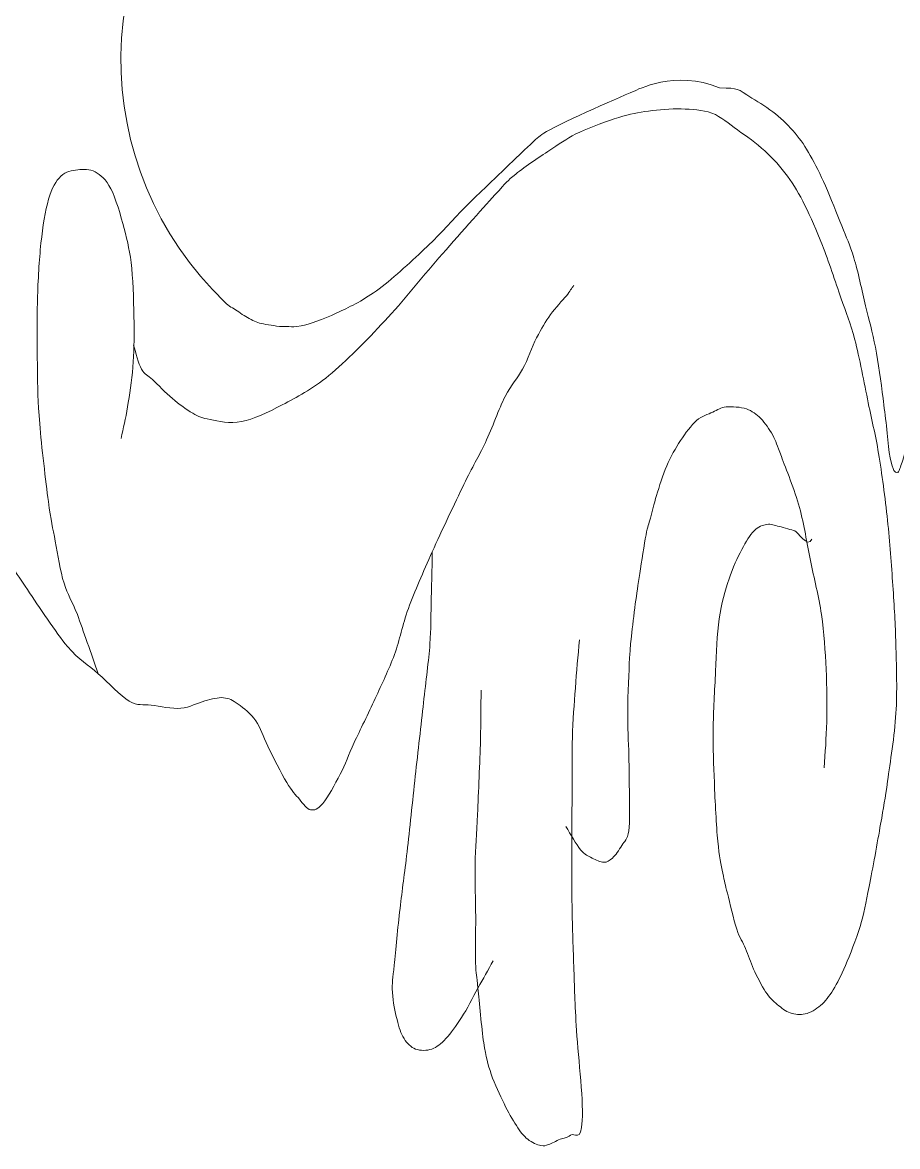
# Model space of a CAD drawing. Header units: millimetres. Extents: x -201 to 216, y -156 to 135.
# Drawn here: x 30.07 to 43.73, y 13.4 to 30.95 of the extents above; entities that cross this region are included whole.
import ezdxf

# ---------------------------------------------------------------- set-up
doc = ezdxf.new("R2010")
doc.units = ezdxf.units.MM
doc.header["$MEASUREMENT"] = 0
doc.layers.add('Camada 1', color=7, linetype='Continuous')

msp = doc.modelspace()

# ---------------------------------------------------------------- linework, layer by layer
at = {"layer": 'Camada 1', "color": 240, "lineweight": 9}
msp.add_open_spline([(33.2309, 26.5756), (33.2856, 26.5224), (33.3577, 26.4853), (33.42, 26.448), (33.42, 26.448), (33.4933, 26.3945), (33.5619, 26.348), (33.6374, 26.3103), (33.6374, 26.3103), (33.7129, 26.2726), (33.7674, 26.251), (33.8693, 26.2354), (33.8693, 26.2354), (33.9712, 26.2199), (34.0894, 26.1909), (34.2279, 26.2023), (34.2279, 26.2023), (34.289, 26.1978), (34.3065, 26.1898), (34.421, 26.2105), (34.421, 26.2105), (34.5355, 26.231), (34.7729, 26.3186), (34.9684, 26.4101), (34.9684, 26.4101), (35.1639, 26.5015), (35.3644, 26.5928), (35.5936, 26.7592), (35.5936, 26.7592), (35.8229, 26.9257), (36.1205, 27.1972), (36.3428, 27.4078), (36.3428, 27.4078), (36.5651, 27.6184), (36.7328, 27.8064), (36.9287, 28.012), (36.9287, 28.012), (37.0068, 28.0909), (36.9966, 28.0836), (37.1649, 28.2469), (37.1649, 28.2469), (37.3333, 28.4101), (37.7777, 28.8368), (37.9484, 28.9951), (37.9484, 28.9951), (38.1192, 29.1535), (38.1107, 29.1531), (38.2071, 29.2211), (38.2071, 29.2211), (38.3987, 29.3414), (39.312, 29.7497), (39.6214, 29.8759), (39.6214, 29.8759), (39.6458, 29.8861), (40.2616, 30.2174), (40.9521, 29.9271), (40.9521, 29.9271), (41.2633, 29.918), (41.2125, 29.9215), (41.4563, 29.7684), (41.4563, 29.7684), (41.5754, 29.6936), (41.7128, 29.6105), (41.8255, 29.519), (41.8255, 29.519), (41.9382, 29.4274), (42.0416, 29.3279), (42.1323, 29.2197), (42.1323, 29.2197), (42.2231, 29.1113), (42.2897, 29.0078), (42.3688, 28.8704), (42.3688, 28.8704), (42.4479, 28.733), (42.524, 28.5796), (42.6058, 28.3964), (42.6058, 28.3964), (42.6877, 28.2134), (42.7852, 27.96), (42.8592, 27.7729), (42.8592, 27.7729), (42.9331, 27.5859), (42.9867, 27.4832), (43.0494, 27.2741), (43.0494, 27.2741), (43.112, 27.0649), (43.1769, 26.7585), (43.2328, 26.5258), (43.2328, 26.5258), (43.2885, 26.2929), (43.3387, 26.1194), (43.3844, 25.8772), (43.3844, 25.8772), (43.43, 25.6349), (43.4728, 25.3417), (43.5053, 25.079), (43.5053, 25.079), (43.5379, 24.8163), (43.5807, 24.4784), (43.6, 24.2329), (43.6, 24.2329), (43.6405, 24.0056), (43.6784, 23.8986), (43.7247, 23.9291), (43.7247, 23.9291), (43.7389, 23.9136), (43.752, 23.9344), (43.7654, 23.986), (43.7654, 23.986), (43.7897, 24.0365), (43.8167, 24.1181), (43.8474, 24.2329), (43.8474, 24.2329), (43.876, 24.4784), (43.9316, 24.8163), (43.9741, 25.079), (43.9741, 25.079), (44.0166, 25.3417), (44.0704, 25.6349), (44.1252, 25.8772), (44.1252, 25.8772), (44.18, 26.1194), (44.2367, 26.2929), (44.3013, 26.5258), (44.3013, 26.5258), (44.366, 26.7585), (44.4425, 27.0649), (44.513, 27.2741), (44.513, 27.2741), (44.5835, 27.4832), (44.641, 27.5859), (44.722, 27.7729), (44.722, 27.7729), (44.803, 27.96), (44.9102, 28.2134), (44.999, 28.3964), (44.999, 28.3964), (45.0877, 28.5796), (45.1696, 28.733), (45.2539, 28.8704), (45.2539, 28.8704), (45.3382, 29.0078), (45.4087, 29.1113), (45.5036, 29.2197), (45.5036, 29.2197), (45.5984, 29.3279), (45.7055, 29.4274), (45.8217, 29.519), (45.8217, 29.519), (45.9379, 29.6105), (46.0784, 29.6936), (46.2004, 29.7684), (46.2004, 29.7684), (46.2766, 29.8152), (46.3452, 29.8651), (46.4172, 29.9061), (46.4172, 29.9061), (46.5121, 29.9214), (46.6121, 29.9242), (46.7105, 29.9271), (46.7105, 29.9271), (46.7105, 29.9271), (46.7451, 29.9279), (46.7451, 29.9279), (46.7451, 29.9279), (46.8655, 29.9267), (46.9791, 29.9173), (47.1064, 29.9021), (47.1064, 29.9021), (47.2337, 29.887), (48.0553, 29.869), (48.2096, 29.8274), (48.2096, 29.8274), (48.3639, 29.7859), (48.5847, 29.7151), (48.7352, 29.6527), (48.7352, 29.6527), (48.8857, 29.5903), (48.9845, 29.5268), (49.112, 29.4532), (49.112, 29.4532), (49.2395, 29.3796), (49.376, 29.3002), (49.4991, 29.2211), (49.4991, 29.2211), (49.593, 29.1531), (49.5845, 29.1535), (49.7492, 28.9951), (49.7492, 28.9951), (49.914, 28.8368), (50.3423, 28.4101), (50.5045, 28.2469), (50.5045, 28.2469), (50.6667, 28.0836), (50.6567, 28.0909), (50.7319, 28.012), (50.7319, 28.012), (50.92, 27.8064), (51.0805, 27.6184), (51.2949, 27.4078), (51.2949, 27.4078), (51.5092, 27.1972), (51.7966, 26.9257), (52.0196, 26.7592), (52.0196, 26.7592), (52.2425, 26.5928), (52.4396, 26.5015), (52.6315, 26.4101), (52.6315, 26.4101), (52.8236, 26.3186), (53.0577, 26.231), (53.1714, 26.2105), (53.1714, 26.2105), (53.2852, 26.1898), (53.303, 26.1978), (53.3642, 26.2023), (53.3642, 26.2023), (53.5023, 26.1909), (53.6216, 26.2199), (53.7241, 26.2354), (53.7241, 26.2354), (53.8266, 26.251), (53.8819, 26.2726), (53.9588, 26.3103), (53.9588, 26.3103), (54.0357, 26.348), (54.1061, 26.3945), (54.1814, 26.448), (54.1814, 26.448), (54.2452, 26.4853), (54.3307, 26.511), (54.3754, 26.5756), (54.3754, 26.5756), (56.5529, 29.729), (56.8415, 31.6988), (54.5267, 34.5858), (54.5267, 34.5858), (54.4787, 34.6457), (54.3999, 34.6761), (54.3376, 34.7134), (54.3376, 34.7134), (54.2643, 34.7669), (54.1957, 34.8133), (54.1202, 34.8511), (54.1202, 34.8511), (54.0446, 34.8888), (53.9902, 34.9104), (53.8883, 34.926), (53.8883, 34.926), (53.7864, 34.9414), (53.6682, 34.9705), (53.5297, 34.9591), (53.5297, 34.9591), (53.4686, 34.9636), (53.4511, 34.9716), (53.3366, 34.9509), (53.3366, 34.9509), (53.2221, 34.9304), (52.9846, 34.8428), (52.7892, 34.7513), (52.7892, 34.7513), (52.5937, 34.6599), (52.3932, 34.5686), (52.164, 34.4022), (52.164, 34.4022), (51.9347, 34.2357), (51.6371, 33.9642), (51.4148, 33.7536), (51.4148, 33.7536), (51.1925, 33.543), (51.0248, 33.355), (50.8289, 33.1494), (50.8289, 33.1494), (50.7508, 33.0705), (50.761, 33.0778), (50.5926, 32.9145), (50.5926, 32.9145), (50.4243, 32.7513), (49.9799, 32.3246), (49.8092, 32.1662), (49.8092, 32.1662), (49.6384, 32.0079), (49.6468, 32.0083), (49.5505, 31.9403), (49.5505, 31.9403), (49.4244, 31.8611), (49.2849, 31.7818), (49.1546, 31.7082), (49.1546, 31.7082), (49.0243, 31.6346), (48.9231, 31.571), (48.7703, 31.5087), (48.7703, 31.5087), (48.6174, 31.4463), (48.3939, 31.3755), (48.2381, 31.334), (48.2381, 31.334), (48.0822, 31.2924), (47.26, 31.2744), (47.132, 31.2593), (47.132, 31.2593), (47.0042, 31.2441), (46.8902, 31.2347), (46.7698, 31.2335), (46.7698, 31.2335), (46.7698, 31.2335), (46.7352, 31.2343), (46.7352, 31.2343), (46.7352, 31.2343), (46.6369, 31.2372), (46.537, 31.24), (46.4427, 31.2553), (46.4427, 31.2553), (46.3722, 31.2963), (46.3055, 31.3462), (46.2311, 31.393), (46.2311, 31.393), (46.1119, 31.4678), (45.9746, 31.5509), (45.8618, 31.6424), (45.8618, 31.6424), (45.7491, 31.734), (45.6457, 31.8334), (45.555, 31.9417), (45.555, 31.9417), (45.4641, 32.05), (45.3976, 32.1535), (45.3185, 32.291), (45.3185, 32.291), (45.2394, 32.4284), (45.1633, 32.5818), (45.0815, 32.765), (45.0815, 32.765), (44.9996, 32.948), (44.902, 33.2014), (44.8281, 33.3885), (44.8281, 33.3885), (44.7542, 33.5755), (44.7006, 33.6782), (44.6379, 33.8873), (44.6379, 33.8873), (44.5753, 34.0965), (44.5104, 34.4029), (44.4545, 34.6356), (44.4545, 34.6356), (44.3988, 34.8685), (44.3486, 35.042), (44.3029, 35.2842), (44.3029, 35.2842), (44.2573, 35.5265), (44.2146, 35.8197), (44.182, 36.0824), (44.182, 36.0824), (44.1495, 36.3451), (44.1067, 36.683), (44.0873, 36.9285), (44.0873, 36.9285), (44.0609, 37.0433), (44.037, 37.125), (44.0145, 37.1754), (44.0145, 37.1754), (44.0031, 37.227), (43.9909, 37.2479), (43.9761, 37.2323), (43.9761, 37.2323), (43.9309, 37.2626), (43.889, 37.1558), (43.8399, 36.9285), (43.8399, 36.9285), (43.8112, 36.683), (43.7557, 36.3451), (43.7132, 36.0824), (43.7132, 36.0824), (43.6708, 35.8197), (43.6169, 35.5265), (43.5621, 35.2842), (43.5621, 35.2842), (43.5073, 35.042), (43.4506, 34.8685), (43.386, 34.6356), (43.386, 34.6356), (43.3213, 34.4029), (43.2448, 34.0965), (43.1744, 33.8873), (43.1744, 33.8873), (43.1038, 33.6782), (43.0463, 33.5755), (42.9653, 33.3885), (42.9653, 33.3885), (42.8844, 33.2014), (42.7771, 32.948), (42.6883, 32.765), (42.6883, 32.765), (42.5997, 32.5818), (42.5176, 32.4284), (42.4334, 32.291), (42.4334, 32.291), (42.3491, 32.1535), (42.2786, 32.05), (42.1837, 31.9417), (42.1837, 31.9417), (42.089, 31.8334), (41.9818, 31.734), (41.8656, 31.6424), (41.8656, 31.6424), (41.7494, 31.5509), (41.6089, 31.4678), (41.4869, 31.393), (41.4869, 31.393), (41.4107, 31.3462), (41.3421, 31.2963), (41.2701, 31.2553), (41.2701, 31.2553), (41.1752, 31.24), (41.0752, 31.2372), (40.9768, 31.2343), (40.9768, 31.2343), (40.9768, 31.2343), (40.9422, 31.2335), (40.9422, 31.2335), (40.9422, 31.2335), (40.8218, 31.2347), (40.6957, 31.2456), (40.5809, 31.2593), (40.5809, 31.2593), (40.4411, 31.2758), (40.3353, 31.2924), (40.181, 31.334), (40.181, 31.334), (39.1158, 31.3095), (38.2707, 31.9325), (38.2585, 31.9403), (38.2585, 31.9403), (38.1647, 32.0083), (38.1731, 32.0079), (38.0083, 32.1662), (38.0083, 32.1662), (37.8436, 32.3246), (37.4153, 32.7513), (37.2531, 32.9145), (37.2531, 32.9145), (37.0909, 33.0778), (37.1008, 33.0705), (37.0258, 33.1494), (37.0258, 33.1494), (36.8376, 33.355), (36.6771, 33.543), (36.4627, 33.7536), (36.4627, 33.7536), (36.2483, 33.9642), (35.961, 34.2357), (35.738, 34.4022), (35.738, 34.4022), (35.5151, 34.5686), (35.3179, 34.6599), (35.126, 34.7513), (35.126, 34.7513), (34.934, 34.8428), (34.6998, 34.9304), (34.5861, 34.9509), (34.5861, 34.9509), (34.4724, 34.9716), (34.4546, 34.9636), (34.3933, 34.9591), (34.3933, 34.9591), (34.2553, 34.9705), (34.136, 34.9414), (34.0335, 34.926), (34.0335, 34.926), (33.931, 34.9104), (33.8757, 34.8888), (33.7988, 34.8511), (33.7988, 34.8511), (33.7219, 34.8133), (33.6514, 34.7669), (33.5762, 34.7134), (33.5762, 34.7134), (33.5125, 34.6761), (33.4358, 34.6426), (33.3822, 34.5858), (33.3822, 34.5858), (31.0237, 32.0862), (31.0556, 28.6847), (33.2309, 26.5756)], degree=3, knots=[0, 0, 0, 0, 0.0081967, 0.0081967, 0.0081967, 0.0081967, 0.0163934, 0.0163934, 0.0163934, 0.0163934, 0.0245902, 0.0245902, 0.0245902, 0.0245902, 0.0327869, 0.0327869, 0.0327869, 0.0327869, 0.0409836, 0.0409836, 0.0409836, 0.0409836, 0.0491803, 0.0491803, 0.0491803, 0.0491803, 0.057377, 0.057377, 0.057377, 0.057377, 0.0655738, 0.0655738, 0.0655738, 0.0655738, 0.0737705, 0.0737705, 0.0737705, 0.0737705, 0.0819672, 0.0819672, 0.0819672, 0.0819672, 0.0901639, 0.0901639, 0.0901639, 0.0901639, 0.0983607, 0.0983607, 0.0983607, 0.0983607, 0.1065574, 0.1065574, 0.1065574, 0.1065574, 0.1147541, 0.1147541, 0.1147541, 0.1147541, 0.1229508, 0.1229508, 0.1229508, 0.1229508, 0.1311475, 0.1311475, 0.1311475, 0.1311475, 0.1393443, 0.1393443, 0.1393443, 0.1393443, 0.147541, 0.147541, 0.147541, 0.147541, 0.1557377, 0.1557377, 0.1557377, 0.1557377, 0.1639344, 0.1639344, 0.1639344, 0.1639344, 0.1721311, 0.1721311, 0.1721311, 0.1721311, 0.1803279, 0.1803279, 0.1803279, 0.1803279, 0.1885246, 0.1885246, 0.1885246, 0.1885246, 0.1967213, 0.1967213, 0.1967213, 0.1967213, 0.204918, 0.204918, 0.204918, 0.204918, 0.2131148, 0.2131148, 0.2131148, 0.2131148, 0.2213115, 0.2213115, 0.2213115, 0.2213115, 0.2295082, 0.2295082, 0.2295082, 0.2295082, 0.2377049, 0.2377049, 0.2377049, 0.2377049, 0.2459016, 0.2459016, 0.2459016, 0.2459016, 0.2540984, 0.2540984, 0.2540984, 0.2540984, 0.2622951, 0.2622951, 0.2622951, 0.2622951, 0.2704918, 0.2704918, 0.2704918, 0.2704918, 0.2786885, 0.2786885, 0.2786885, 0.2786885, 0.2868852, 0.2868852, 0.2868852, 0.2868852, 0.295082, 0.295082, 0.295082, 0.295082, 0.3032787, 0.3032787, 0.3032787, 0.3032787, 0.3114754, 0.3114754, 0.3114754, 0.3114754, 0.3196721, 0.3196721, 0.3196721, 0.3196721, 0.3278689, 0.3278689, 0.3278689, 0.3278689, 0.3360656, 0.3360656, 0.3360656, 0.3360656, 0.3442623, 0.3442623, 0.3442623, 0.3442623, 0.352459, 0.352459, 0.352459, 0.352459, 0.3606557, 0.3606557, 0.3606557, 0.3606557, 0.3688525, 0.3688525, 0.3688525, 0.3688525, 0.3770492, 0.3770492, 0.3770492, 0.3770492, 0.3852459, 0.3852459, 0.3852459, 0.3852459, 0.3934426, 0.3934426, 0.3934426, 0.3934426, 0.4016393, 0.4016393, 0.4016393, 0.4016393, 0.4098361, 0.4098361, 0.4098361, 0.4098361, 0.4180328, 0.4180328, 0.4180328, 0.4180328, 0.4262295, 0.4262295, 0.4262295, 0.4262295, 0.4344262, 0.4344262, 0.4344262, 0.4344262, 0.442623, 0.442623, 0.442623, 0.442623, 0.4508197, 0.4508197, 0.4508197, 0.4508197, 0.4590164, 0.4590164, 0.4590164, 0.4590164, 0.4672131, 0.4672131, 0.4672131, 0.4672131, 0.4754098, 0.4754098, 0.4754098, 0.4754098, 0.4836066, 0.4836066, 0.4836066, 0.4836066, 0.4918033, 0.4918033, 0.4918033, 0.4918033, 0.5, 0.5, 0.5, 0.5, 0.5081967, 0.5081967, 0.5081967, 0.5081967, 0.5163934, 0.5163934, 0.5163934, 0.5163934, 0.5245902, 0.5245902, 0.5245902, 0.5245902, 0.5327869, 0.5327869, 0.5327869, 0.5327869, 0.5409836, 0.5409836, 0.5409836, 0.5409836, 0.5491803, 0.5491803, 0.5491803, 0.5491803, 0.557377, 0.557377, 0.557377, 0.557377, 0.5655738, 0.5655738, 0.5655738, 0.5655738, 0.5737705, 0.5737705, 0.5737705, 0.5737705, 0.5819672, 0.5819672, 0.5819672, 0.5819672, 0.5901639, 0.5901639, 0.5901639, 0.5901639, 0.5983607, 0.5983607, 0.5983607, 0.5983607, 0.6065574, 0.6065574, 0.6065574, 0.6065574, 0.6147541, 0.6147541, 0.6147541, 0.6147541, 0.6229508, 0.6229508, 0.6229508, 0.6229508, 0.6311475, 0.6311475, 0.6311475, 0.6311475, 0.6393443, 0.6393443, 0.6393443, 0.6393443, 0.647541, 0.647541, 0.647541, 0.647541, 0.6557377, 0.6557377, 0.6557377, 0.6557377, 0.6639344, 0.6639344, 0.6639344, 0.6639344, 0.6721311, 0.6721311, 0.6721311, 0.6721311, 0.6803279, 0.6803279, 0.6803279, 0.6803279, 0.6885246, 0.6885246, 0.6885246, 0.6885246, 0.6967213, 0.6967213, 0.6967213, 0.6967213, 0.704918, 0.704918, 0.704918, 0.704918, 0.7131148, 0.7131148, 0.7131148, 0.7131148, 0.7213115, 0.7213115, 0.7213115, 0.7213115, 0.7295082, 0.7295082, 0.7295082, 0.7295082, 0.7377049, 0.7377049, 0.7377049, 0.7377049, 0.7459016, 0.7459016, 0.7459016, 0.7459016, 0.7540984, 0.7540984, 0.7540984, 0.7540984, 0.7622951, 0.7622951, 0.7622951, 0.7622951, 0.7704918, 0.7704918, 0.7704918, 0.7704918, 0.7786885, 0.7786885, 0.7786885, 0.7786885, 0.7868852, 0.7868852, 0.7868852, 0.7868852, 0.795082, 0.795082, 0.795082, 0.795082, 0.8032787, 0.8032787, 0.8032787, 0.8032787, 0.8114754, 0.8114754, 0.8114754, 0.8114754, 0.8196721, 0.8196721, 0.8196721, 0.8196721, 0.8278689, 0.8278689, 0.8278689, 0.8278689, 0.8360656, 0.8360656, 0.8360656, 0.8360656, 0.8442623, 0.8442623, 0.8442623, 0.8442623, 0.852459, 0.852459, 0.852459, 0.852459, 0.8606557, 0.8606557, 0.8606557, 0.8606557, 0.8688525, 0.8688525, 0.8688525, 0.8688525, 0.8770492, 0.8770492, 0.8770492, 0.8770492, 0.8852459, 0.8852459, 0.8852459, 0.8852459, 0.8934426, 0.8934426, 0.8934426, 0.8934426, 0.9016393, 0.9016393, 0.9016393, 0.9016393, 0.9098361, 0.9098361, 0.9098361, 0.9098361, 0.9180328, 0.9180328, 0.9180328, 0.9180328, 0.9262295, 0.9262295, 0.9262295, 0.9262295, 0.9344262, 0.9344262, 0.9344262, 0.9344262, 0.942623, 0.942623, 0.942623, 0.942623, 0.9508197, 0.9508197, 0.9508197, 0.9508197, 0.9590164, 0.9590164, 0.9590164, 0.9590164, 0.9672131, 0.9672131, 0.9672131, 0.9672131, 0.9754098, 0.9754098, 0.9754098, 0.9754098, 0.9836066, 0.9836066, 0.9836066, 0.9836066, 1, 1, 1, 1], dxfattribs=at)
at = {"layer": 'Camada 1', "color": 250, "lineweight": 9}
for points, knots in [([(42.3904, 22.8829), (42.333, 22.7288), (42.168, 23.003), (42.1271, 23.0139), (42.1271, 23.0139), (42.0862, 23.0248), (41.9545, 23.0631), (41.8819, 23.0794), (41.8819, 23.0794), (41.8092, 23.0958), (41.7565, 23.1231), (41.6912, 23.1122), (41.6912, 23.1122), (41.6258, 23.1013), (41.557, 23.08), (41.4912, 23.0139), (41.4912, 23.0139), (41.4255, 22.9478), (41.3656, 22.8451), (41.3002, 22.7191), (41.3002, 22.7191), (41.2349, 22.5932), (41.1598, 22.4424), (41.1, 22.2606), (41.1, 22.2606), (41.0403, 22.0788), (40.9812, 21.886), (40.9452, 21.6382), (40.9452, 21.6382), (40.9091, 21.3905), (40.9054, 21.109), (40.89, 20.8194), (40.89, 20.8194), (40.8747, 20.5298), (40.8563, 20.1933), (40.853, 19.9023), (40.853, 19.9023), (40.8498, 19.6112), (40.8587, 19.3733), (40.8706, 19.0834), (40.8706, 19.0834), (40.8825, 18.7935), (40.9018, 18.405), (40.9244, 18.1663), (40.9244, 18.1663), (40.9469, 17.9275), (40.9792, 17.803), (41.0043, 17.6673), (41.0043, 17.6673), (41.0294, 17.5316), (41.0387, 17.5), (41.0746, 17.3546), (41.0746, 17.3546), (41.1106, 17.2093), (41.1722, 16.9405), (41.22, 16.7954), (41.22, 16.7954), (41.2677, 16.6502), (41.3147, 16.5952), (41.3586, 16.491), (41.3586, 16.491), (41.4026, 16.3868), (41.4316, 16.2827), (41.4836, 16.1702), (41.4836, 16.1702), (41.5356, 16.0577), (41.6084, 15.9094), (41.6701, 15.8172), (41.6701, 15.8172), (41.7318, 15.7251), (41.7875, 15.6747), (41.8521, 15.6198), (41.8521, 15.6198), (41.9166, 15.5649), (41.9838, 15.5129), (42.0569, 15.4882), (42.0569, 15.4882), (42.13, 15.4636), (42.2099, 15.4525), (42.2892, 15.4718), (42.2892, 15.4718), (42.3684, 15.491), (42.4574, 15.5401), (42.5306, 15.6034), (42.5306, 15.6034), (42.6038, 15.6666), (42.6618, 15.7456), (42.7266, 15.8501), (42.7266, 15.8501), (42.7914, 15.9546), (42.8481, 16.0636), (42.9182, 16.2284), (42.9182, 16.2284), (42.9883, 16.3933), (43.0843, 16.63), (43.1464, 16.8371), (43.1464, 16.8371), (43.2084, 17.0443), (43.2346, 17.196), (43.288, 17.4623), (43.288, 17.4623), (43.3414, 17.7285), (43.4183, 18.1586), (43.4663, 18.4328), (43.4663, 18.4328), (43.5144, 18.707), (43.5362, 18.8183), (43.5761, 19.1073), (43.5761, 19.1073), (43.6161, 19.3963), (43.6834, 19.8115), (43.7056, 20.1643), (43.7056, 20.1643), (43.7277, 20.5171), (43.7137, 20.8564), (43.7063, 21.1797), (43.7063, 21.1797), (43.699, 21.5029), (43.6826, 21.7743), (43.6616, 22.0968), (43.6616, 22.0968), (43.6406, 22.4193), (43.6168, 22.7673), (43.5806, 23.1122), (43.5806, 23.1122), (43.5444, 23.4571), (43.4966, 23.8422), (43.4452, 24.1603), (43.4452, 24.1603), (43.3937, 24.4784), (43.3366, 24.7062), (43.2732, 25.0119), (43.2732, 25.0119), (43.2098, 25.3177), (43.1364, 25.72), (43.065, 25.9946), (43.065, 25.9946), (42.9936, 26.2692), (42.9321, 26.404), (42.8475, 26.6497), (42.8475, 26.6497), (42.7629, 26.8953), (42.6512, 27.2281), (42.5574, 27.4685), (42.5574, 27.4685), (42.4636, 27.7089), (42.3762, 27.9104), (42.2854, 28.0909), (42.2854, 28.0909), (42.1945, 28.2713), (42.1178, 28.4072), (42.0132, 28.5494), (42.0132, 28.5494), (41.9086, 28.6916), (41.7894, 28.8223), (41.6592, 28.9425), (41.6592, 28.9425), (41.529, 29.0627), (41.3702, 29.1717), (41.2325, 29.27), (41.2325, 29.27), (41.0948, 29.3683), (40.9802, 29.4774), (40.833, 29.532), (40.833, 29.532), (40.6858, 29.5867), (40.5167, 29.5921), (40.3516, 29.5976), (40.3516, 29.5976), (40.1865, 29.603), (40.0049, 29.5866), (39.8429, 29.5648), (39.8429, 29.5648), (39.6808, 29.543), (39.5582, 29.5211), (39.3795, 29.4665), (39.3795, 29.4665), (39.2008, 29.4119), (38.9449, 29.3191), (38.7707, 29.2373), (38.7707, 29.2373), (38.5965, 29.1554), (38.5011, 29.0844), (38.3345, 28.9752), (38.3345, 28.9752), (38.1679, 28.866), (37.9196, 28.7023), (37.771, 28.5822), (37.771, 28.5822), (37.6224, 28.4621), (37.6437, 28.473), (37.4437, 28.2546), (37.4437, 28.2546), (37.2437, 28.0363), (36.8573, 27.5995), (36.5709, 27.272), (36.5709, 27.272), (36.2845, 26.9444), (36.0118, 26.5951), (35.7254, 26.2894), (35.7254, 26.2894), (35.4389, 25.9837), (35.1196, 25.6563), (34.8527, 25.4377), (34.8527, 25.4377), (34.5858, 25.2192), (34.3529, 25.0993), (34.1256, 24.9792), (34.1256, 24.9792), (33.8983, 24.8591), (33.6777, 24.7554), (33.4895, 24.7172), (33.4895, 24.7172), (33.3014, 24.6789), (33.1262, 24.7281), (32.999, 24.7499), (32.999, 24.7499), (32.8718, 24.7717), (32.825, 24.7936), (32.7266, 24.8482), (32.7266, 24.8482), (32.6281, 24.9028), (32.5132, 24.9901), (32.4088, 25.0775), (32.4088, 25.0775), (32.3044, 25.1648), (32.1803, 25.2958), (32.1002, 25.3722), (32.1002, 25.3722), (32.02, 25.4487), (31.9787, 25.4439), (31.9277, 25.536), (31.9277, 25.536), (31.8766, 25.6281), (31.8431, 25.7871), (31.8008, 25.9127)], [0, 0, 0, 0, 0.0166667, 0.0166667, 0.0166667, 0.0166667, 0.0333333, 0.0333333, 0.0333333, 0.0333333, 0.05, 0.05, 0.05, 0.05, 0.0666667, 0.0666667, 0.0666667, 0.0666667, 0.0833333, 0.0833333, 0.0833333, 0.0833333, 0.1, 0.1, 0.1, 0.1, 0.1166667, 0.1166667, 0.1166667, 0.1166667, 0.1333333, 0.1333333, 0.1333333, 0.1333333, 0.15, 0.15, 0.15, 0.15, 0.1666667, 0.1666667, 0.1666667, 0.1666667, 0.1833333, 0.1833333, 0.1833333, 0.1833333, 0.2, 0.2, 0.2, 0.2, 0.2166667, 0.2166667, 0.2166667, 0.2166667, 0.2333333, 0.2333333, 0.2333333, 0.2333333, 0.25, 0.25, 0.25, 0.25, 0.2666667, 0.2666667, 0.2666667, 0.2666667, 0.2833333, 0.2833333, 0.2833333, 0.2833333, 0.3, 0.3, 0.3, 0.3, 0.3166667, 0.3166667, 0.3166667, 0.3166667, 0.3333333, 0.3333333, 0.3333333, 0.3333333, 0.35, 0.35, 0.35, 0.35, 0.3666667, 0.3666667, 0.3666667, 0.3666667, 0.3833333, 0.3833333, 0.3833333, 0.3833333, 0.4, 0.4, 0.4, 0.4, 0.4166667, 0.4166667, 0.4166667, 0.4166667, 0.4333333, 0.4333333, 0.4333333, 0.4333333, 0.45, 0.45, 0.45, 0.45, 0.4666667, 0.4666667, 0.4666667, 0.4666667, 0.4833333, 0.4833333, 0.4833333, 0.4833333, 0.5, 0.5, 0.5, 0.5, 0.5166667, 0.5166667, 0.5166667, 0.5166667, 0.5333333, 0.5333333, 0.5333333, 0.5333333, 0.55, 0.55, 0.55, 0.55, 0.5666667, 0.5666667, 0.5666667, 0.5666667, 0.5833333, 0.5833333, 0.5833333, 0.5833333, 0.6, 0.6, 0.6, 0.6, 0.6166667, 0.6166667, 0.6166667, 0.6166667, 0.6333333, 0.6333333, 0.6333333, 0.6333333, 0.65, 0.65, 0.65, 0.65, 0.6666667, 0.6666667, 0.6666667, 0.6666667, 0.6833333, 0.6833333, 0.6833333, 0.6833333, 0.7, 0.7, 0.7, 0.7, 0.7166667, 0.7166667, 0.7166667, 0.7166667, 0.7333333, 0.7333333, 0.7333333, 0.7333333, 0.75, 0.75, 0.75, 0.75, 0.7666667, 0.7666667, 0.7666667, 0.7666667, 0.7833333, 0.7833333, 0.7833333, 0.7833333, 0.8, 0.8, 0.8, 0.8, 0.8166667, 0.8166667, 0.8166667, 0.8166667, 0.8333333, 0.8333333, 0.8333333, 0.8333333, 0.85, 0.85, 0.85, 0.85, 0.8666667, 0.8666667, 0.8666667, 0.8666667, 0.8833333, 0.8833333, 0.8833333, 0.8833333, 0.9, 0.9, 0.9, 0.9, 0.9166667, 0.9166667, 0.9166667, 0.9166667, 0.9333333, 0.9333333, 0.9333333, 0.9333333, 0.95, 0.95, 0.95, 0.95, 0.9666667, 0.9666667, 0.9666667, 0.9666667, 1, 1, 1, 1]), ([(31.6089, 24.4551), (31.6424, 24.6189), (31.6787, 24.76), (31.7092, 24.9464), (31.7092, 24.9464), (31.7398, 25.1328), (31.7744, 25.3471), (31.7914, 25.5688), (31.7914, 25.5688), (31.8085, 25.7904), (31.813, 25.9981), (31.8101, 26.2566), (31.8101, 26.2566), (31.8073, 26.5151), (31.8006, 26.8563), (31.7744, 27.1082), (31.7744, 27.1082), (31.7482, 27.3601), (31.7117, 27.5212), (31.6568, 27.7306), (31.6568, 27.7306), (31.602, 27.9399), (31.5255, 28.2025), (31.4483, 28.3529), (31.4483, 28.3529), (31.3712, 28.5033), (31.2902, 28.5654), (31.2033, 28.6149), (31.2033, 28.6149), (31.1163, 28.6644), (31.0203, 28.6586), (30.9308, 28.6477), (30.9308, 28.6477), (30.8413, 28.6368), (30.7444, 28.6272), (30.6673, 28.5494), (30.6673, 28.5494), (30.5902, 28.4716), (30.5297, 28.3701), (30.4762, 28.1891), (30.4762, 28.1891), (30.4228, 28.0081), (30.387, 27.767), (30.3576, 27.5013), (30.3576, 27.5013), (30.3283, 27.2355), (30.3118, 26.9408), (30.3025, 26.6169), (30.3025, 26.6169), (30.2931, 26.293), (30.2959, 25.8916), (30.3017, 25.5688), (30.3017, 25.5688), (30.3075, 25.2459), (30.3086, 25.0361), (30.3373, 24.6844), (30.3373, 24.6844), (30.366, 24.3327), (30.4319, 23.7793), (30.4727, 23.4725), (30.4727, 23.4725), (30.5135, 23.1657), (30.5405, 23.0632), (30.5812, 22.8502), (30.5812, 22.8502), (30.622, 22.6372), (30.6587, 22.3891), (30.717, 22.1951), (30.717, 22.1951), (30.7752, 22.0011), (30.8364, 21.9394), (30.9256, 21.7038), (30.9256, 21.7038), (31.0147, 21.4681), (31.1429, 21.0896), (31.2516, 20.7824)], [0, 0, 0, 0, 0.05, 0.05, 0.05, 0.05, 0.1, 0.1, 0.1, 0.1, 0.15, 0.15, 0.15, 0.15, 0.2, 0.2, 0.2, 0.2, 0.25, 0.25, 0.25, 0.25, 0.3, 0.3, 0.3, 0.3, 0.35, 0.35, 0.35, 0.35, 0.4, 0.4, 0.4, 0.4, 0.45, 0.45, 0.45, 0.45, 0.5, 0.5, 0.5, 0.5, 0.55, 0.55, 0.55, 0.55, 0.6, 0.6, 0.6, 0.6, 0.65, 0.65, 0.65, 0.65, 0.7, 0.7, 0.7, 0.7, 0.75, 0.75, 0.75, 0.75, 0.8, 0.8, 0.8, 0.8, 0.85, 0.85, 0.85, 0.85, 0.9, 0.9, 0.9, 0.9, 1, 1, 1, 1]), ([(26.0498, 24.8482), (26.0227, 24.9901), (25.9927, 25.0923), (25.9684, 25.274), (25.9684, 25.274), (25.9441, 25.4557), (25.9129, 25.7109), (25.9053, 25.9291), (25.9053, 25.9291), (25.8977, 26.1472), (25.9069, 26.341), (25.9239, 26.5514), (25.9239, 26.5514), (25.941, 26.7618), (25.9655, 27.0398), (26.0061, 27.1737), (26.0061, 27.1737), (26.0468, 27.3077), (26.0804, 27.2229), (26.1425, 27.272), (26.1425, 27.272), (26.2046, 27.3211), (26.287, 27.4465), (26.3788, 27.4685), (26.3788, 27.4685), (26.4706, 27.4905), (26.5874, 27.4522), (26.6876, 27.403), (26.6876, 27.403), (26.7878, 27.3538), (26.8479, 27.3103), (26.9781, 27.1737), (26.9781, 27.1737), (27.1084, 27.0372), (27.2956, 26.8301), (27.4682, 26.5842), (27.4682, 26.5842), (27.6409, 26.3382), (27.8567, 25.9784), (28.0126, 25.6998), (28.0126, 25.6998), (28.1685, 25.4212), (28.2408, 25.2086), (28.4026, 24.9137), (28.4026, 24.9137), (28.5645, 24.6188), (28.7746, 24.275), (28.9833, 23.931), (28.9833, 23.931), (29.1919, 23.5871), (29.4611, 23.1559), (29.6547, 22.8502), (29.6547, 22.8502), (29.8482, 22.5444), (29.9585, 22.3706), (30.1446, 22.0968), (30.1446, 22.0968), (30.3308, 21.823), (30.5867, 21.4266), (30.7716, 21.2072), (30.7716, 21.2072), (30.9565, 20.9877), (31.091, 20.9246), (31.2516, 20.7824), (31.2516, 20.7824), (31.4122, 20.6403), (31.597, 20.4364), (31.7353, 20.3543), (31.7353, 20.3543), (31.8736, 20.2722), (31.9436, 20.3103), (32.0781, 20.2917), (32.0781, 20.2917), (32.2127, 20.2731), (32.4027, 20.2315), (32.5426, 20.2424), (32.5426, 20.2424), (32.6825, 20.2533), (32.8053, 20.3301), (32.9161, 20.3575), (32.9161, 20.3575), (33.027, 20.3849), (33.1208, 20.4151), (33.2076, 20.4069), (33.2076, 20.4069), (33.2944, 20.3987), (33.3509, 20.3686), (33.4353, 20.3082), (33.4353, 20.3082), (33.5196, 20.2477), (33.6348, 20.1556), (33.7128, 20.045), (33.7128, 20.045), (33.7909, 19.9343), (33.8191, 19.8104), (33.8993, 19.6502), (33.8993, 19.6502), (33.9794, 19.4899), (34.1113, 19.2218), (34.1938, 19.0834), (34.1938, 19.0834), (34.2764, 18.945), (34.3314, 18.8923), (34.3935, 18.8214), (34.3935, 18.8214), (34.4555, 18.7504), (34.5042, 18.6687), (34.5659, 18.6576), (34.5659, 18.6576), (34.6277, 18.6465), (34.6787, 18.6622), (34.7568, 18.7559), (34.7568, 18.7559), (34.8348, 18.8495), (34.9476, 19.0558), (35.0296, 19.2144), (35.0296, 19.2144), (35.1117, 19.373), (35.157, 19.5092), (35.248, 19.7057), (35.248, 19.7057), (35.339, 19.9023), (35.4709, 20.1643), (35.5756, 20.3936), (35.5756, 20.3936), (35.6802, 20.6229), (35.7891, 20.8458), (35.8759, 21.0814), (35.8759, 21.0814), (35.9627, 21.317), (35.9955, 21.5337), (36.0944, 21.802), (36.0944, 21.802), (36.1933, 22.0703), (36.3234, 22.3643), (36.4675, 22.6864), (36.4675, 22.6864), (36.6116, 23.0085), (36.8209, 23.4507), (36.9589, 23.7345), (36.9589, 23.7345), (37.0968, 24.0184), (37.1877, 24.1602), (37.2955, 24.3896), (37.2955, 24.3896), (37.4032, 24.619), (37.5075, 24.9186), (37.6049, 25.1102), (37.6049, 25.1102), (37.7022, 25.3019), (37.7956, 25.3828), (37.8777, 25.536), (37.8777, 25.536), (37.9598, 25.6893), (38.0232, 25.8851), (38.0961, 26.0273), (38.0961, 26.0273), (38.169, 26.1696), (38.237, 26.2783), (38.3144, 26.3876), (38.3144, 26.3876), (38.3918, 26.4969), (38.4992, 26.606), (38.5599, 26.6824), (38.5599, 26.6824), (38.6205, 26.7588), (38.6387, 26.7916), (38.6781, 26.8462)], [0, 0, 0, 0, 0.0232558, 0.0232558, 0.0232558, 0.0232558, 0.0465116, 0.0465116, 0.0465116, 0.0465116, 0.0697674, 0.0697674, 0.0697674, 0.0697674, 0.0930233, 0.0930233, 0.0930233, 0.0930233, 0.1162791, 0.1162791, 0.1162791, 0.1162791, 0.1395349, 0.1395349, 0.1395349, 0.1395349, 0.1627907, 0.1627907, 0.1627907, 0.1627907, 0.1860465, 0.1860465, 0.1860465, 0.1860465, 0.2093023, 0.2093023, 0.2093023, 0.2093023, 0.2325581, 0.2325581, 0.2325581, 0.2325581, 0.255814, 0.255814, 0.255814, 0.255814, 0.2790698, 0.2790698, 0.2790698, 0.2790698, 0.3023256, 0.3023256, 0.3023256, 0.3023256, 0.3255814, 0.3255814, 0.3255814, 0.3255814, 0.3488372, 0.3488372, 0.3488372, 0.3488372, 0.372093, 0.372093, 0.372093, 0.372093, 0.3953488, 0.3953488, 0.3953488, 0.3953488, 0.4186047, 0.4186047, 0.4186047, 0.4186047, 0.4418605, 0.4418605, 0.4418605, 0.4418605, 0.4651163, 0.4651163, 0.4651163, 0.4651163, 0.4883721, 0.4883721, 0.4883721, 0.4883721, 0.5116279, 0.5116279, 0.5116279, 0.5116279, 0.5348837, 0.5348837, 0.5348837, 0.5348837, 0.5581395, 0.5581395, 0.5581395, 0.5581395, 0.5813953, 0.5813953, 0.5813953, 0.5813953, 0.6046512, 0.6046512, 0.6046512, 0.6046512, 0.627907, 0.627907, 0.627907, 0.627907, 0.6511628, 0.6511628, 0.6511628, 0.6511628, 0.6744186, 0.6744186, 0.6744186, 0.6744186, 0.6976744, 0.6976744, 0.6976744, 0.6976744, 0.7209302, 0.7209302, 0.7209302, 0.7209302, 0.744186, 0.744186, 0.744186, 0.744186, 0.7674419, 0.7674419, 0.7674419, 0.7674419, 0.7906977, 0.7906977, 0.7906977, 0.7906977, 0.8139535, 0.8139535, 0.8139535, 0.8139535, 0.8372093, 0.8372093, 0.8372093, 0.8372093, 0.8604651, 0.8604651, 0.8604651, 0.8604651, 0.8837209, 0.8837209, 0.8837209, 0.8837209, 0.9069767, 0.9069767, 0.9069767, 0.9069767, 0.9302326, 0.9302326, 0.9302326, 0.9302326, 0.9534884, 0.9534884, 0.9534884, 0.9534884, 1, 1, 1, 1]), ([(38.5536, 18.3956), (38.6292, 18.2755), (38.712, 18.1175), (38.7804, 18.0353), (38.7804, 18.0353), (38.8489, 17.953), (38.9014, 17.937), (38.962, 17.9043), (38.962, 17.9043), (39.0226, 17.8715), (39.0903, 17.8387), (39.1437, 17.8387), (39.1437, 17.8387), (39.197, 17.8387), (39.2327, 17.8604), (39.28, 17.9043), (39.28, 17.9043), (39.3272, 17.9481), (39.3829, 18.0296), (39.4255, 18.1008), (39.4255, 18.1008), (39.468, 18.1719), (39.5123, 18.1817), (39.5346, 18.3301), (39.5346, 18.3301), (39.557, 18.4784), (39.544, 18.6901), (39.5441, 18.8869), (39.5441, 18.8869), (39.5443, 19.0837), (39.5399, 19.2909), (39.5355, 19.5092), (39.5355, 19.5092), (39.5312, 19.7276), (39.5159, 19.9432), (39.5179, 20.1971), (39.5179, 20.1971), (39.5198, 20.4509), (39.5374, 20.8274), (39.5473, 21.0232), (39.5473, 21.0232), (39.5572, 21.2191), (39.5622, 21.2274), (39.5771, 21.3687), (39.5771, 21.3687), (39.5921, 21.5101), (39.615, 21.7072), (39.6367, 21.8705), (39.6367, 21.8705), (39.6585, 22.0337), (39.6798, 22.168), (39.7077, 22.3475), (39.7077, 22.3475), (39.7355, 22.5271), (39.7762, 22.8033), (39.8037, 22.948), (39.8037, 22.948), (39.8313, 23.0928), (39.8449, 23.1084), (39.8723, 23.2112), (39.8723, 23.2112), (39.8997, 23.3141), (39.9255, 23.4294), (39.9682, 23.5654), (39.9682, 23.5654), (40.0108, 23.7014), (40.0652, 23.8827), (40.1279, 24.026), (40.1279, 24.026), (40.1905, 24.1693), (40.2645, 24.3027), (40.3422, 24.4208), (40.3422, 24.4208), (40.4199, 24.539), (40.5083, 24.6592), (40.5929, 24.7334), (40.5929, 24.7334), (40.6776, 24.8077), (40.7706, 24.8295), (40.8481, 24.865), (40.8481, 24.865), (40.9255, 24.9006), (40.9701, 24.939), (41.0576, 24.9472), (41.0576, 24.9472), (41.1451, 24.9554), (41.282, 24.9446), (41.3718, 24.9144), (41.3718, 24.9144), (41.4616, 24.8841), (41.5263, 24.8351), (41.5949, 24.7663), (41.5949, 24.7663), (41.6634, 24.6975), (41.7273, 24.6023), (41.7814, 24.5031), (41.7814, 24.5031), (41.8355, 24.4038), (41.8479, 24.3623), (41.9177, 24.1741), (41.9177, 24.1741), (41.9876, 23.9858), (42.124, 23.6473), (42.2001, 23.3742), (42.2001, 23.3742), (42.2761, 23.1012), (42.3125, 22.8279), (42.3698, 22.5495), (42.3698, 22.5495), (42.4272, 22.2711), (42.5024, 21.9907), (42.544, 21.7038), (42.544, 21.7038), (42.5856, 21.4168), (42.6025, 21.1328), (42.616, 20.8521), (42.616, 20.8521), (42.6295, 20.5715), (42.6292, 20.2913), (42.6245, 20.0333), (42.6245, 20.0333), (42.6197, 19.7752), (42.5999, 19.5529), (42.5876, 19.3127)], [0, 0, 0, 0, 0.03125, 0.03125, 0.03125, 0.03125, 0.0625, 0.0625, 0.0625, 0.0625, 0.09375, 0.09375, 0.09375, 0.09375, 0.125, 0.125, 0.125, 0.125, 0.15625, 0.15625, 0.15625, 0.15625, 0.1875, 0.1875, 0.1875, 0.1875, 0.21875, 0.21875, 0.21875, 0.21875, 0.25, 0.25, 0.25, 0.25, 0.28125, 0.28125, 0.28125, 0.28125, 0.3125, 0.3125, 0.3125, 0.3125, 0.34375, 0.34375, 0.34375, 0.34375, 0.375, 0.375, 0.375, 0.375, 0.40625, 0.40625, 0.40625, 0.40625, 0.4375, 0.4375, 0.4375, 0.4375, 0.46875, 0.46875, 0.46875, 0.46875, 0.5, 0.5, 0.5, 0.5, 0.53125, 0.53125, 0.53125, 0.53125, 0.5625, 0.5625, 0.5625, 0.5625, 0.59375, 0.59375, 0.59375, 0.59375, 0.625, 0.625, 0.625, 0.625, 0.65625, 0.65625, 0.65625, 0.65625, 0.6875, 0.6875, 0.6875, 0.6875, 0.71875, 0.71875, 0.71875, 0.71875, 0.75, 0.75, 0.75, 0.75, 0.78125, 0.78125, 0.78125, 0.78125, 0.8125, 0.8125, 0.8125, 0.8125, 0.84375, 0.84375, 0.84375, 0.84375, 0.875, 0.875, 0.875, 0.875, 0.90625, 0.90625, 0.90625, 0.90625, 0.9375, 0.9375, 0.9375, 0.9375, 1, 1, 1, 1]), ([(37.4165, 16.2993), (37.3377, 16.1574), (37.2619, 16.0209), (37.18, 15.8735), (37.18, 15.8735), (37.0982, 15.7261), (37.0088, 15.546), (36.9253, 15.4149), (36.9253, 15.4149), (36.8419, 15.2838), (36.7573, 15.1695), (36.6798, 15.0874), (36.6798, 15.0874), (36.6024, 15.0053), (36.5408, 14.951), (36.4617, 14.9236), (36.4617, 14.9236), (36.3825, 14.8962), (36.2805, 14.8961), (36.2073, 14.9236), (36.2073, 14.9236), (36.1342, 14.9511), (36.0751, 15.0095), (36.0258, 15.0874), (36.0258, 15.0874), (35.9764, 15.1653), (35.9477, 15.2599), (35.917, 15.3822), (35.917, 15.3822), (35.8863, 15.5044), (35.8527, 15.6546), (35.8446, 15.808), (35.8446, 15.808), (35.8366, 15.9613), (35.8523, 16.0151), (35.8722, 16.2338), (35.8722, 16.2338), (35.8921, 16.4524), (35.9302, 16.8233), (35.9637, 17.1181), (35.9637, 17.1181), (35.9972, 17.413), (36.0338, 17.6586), (36.0734, 18.0025), (36.0734, 18.0025), (36.113, 18.3464), (36.1588, 18.7941), (36.2015, 19.1817), (36.2015, 19.1817), (36.2441, 19.5693), (36.2914, 19.9842), (36.3295, 20.3281), (36.3295, 20.3281), (36.3676, 20.672), (36.4101, 20.9865), (36.4301, 21.2452), (36.4301, 21.2452), (36.4501, 21.5039), (36.4425, 21.6273), (36.4487, 21.8675), (36.4487, 21.8675), (36.455, 22.1077), (36.4613, 22.4134), (36.4675, 22.6864)], [0, 0, 0, 0, 0.0588235, 0.0588235, 0.0588235, 0.0588235, 0.1176471, 0.1176471, 0.1176471, 0.1176471, 0.1764706, 0.1764706, 0.1764706, 0.1764706, 0.2352941, 0.2352941, 0.2352941, 0.2352941, 0.2941176, 0.2941176, 0.2941176, 0.2941176, 0.3529412, 0.3529412, 0.3529412, 0.3529412, 0.4117647, 0.4117647, 0.4117647, 0.4117647, 0.4705882, 0.4705882, 0.4705882, 0.4705882, 0.5294118, 0.5294118, 0.5294118, 0.5294118, 0.5882353, 0.5882353, 0.5882353, 0.5882353, 0.6470588, 0.6470588, 0.6470588, 0.6470588, 0.7058824, 0.7058824, 0.7058824, 0.7058824, 0.7647059, 0.7647059, 0.7647059, 0.7647059, 0.8235294, 0.8235294, 0.8235294, 0.8235294, 0.8823529, 0.8823529, 0.8823529, 0.8823529, 1, 1, 1, 1]), ([(37.229, 20.5246), (37.2257, 20.2626), (37.2286, 20.061), (37.2193, 19.7385), (37.2193, 19.7385), (37.21, 19.416), (37.1869, 18.9142), (37.173, 18.5921), (37.173, 18.5921), (37.1591, 18.27), (37.1408, 18.0748), (37.1361, 17.806), (37.1361, 17.806), (37.1313, 17.5371), (37.1432, 17.2437), (37.1445, 16.9871), (37.1445, 16.9871), (37.1459, 16.7306), (37.138, 16.4544), (37.144, 16.2665), (37.144, 16.2665), (37.15, 16.0787), (37.159, 16.0809), (37.18, 15.8735), (37.18, 15.8735), (37.2011, 15.666), (37.2351, 15.2489), (37.2702, 15.0219), (37.2702, 15.0219), (37.3054, 14.7948), (37.3345, 14.6904), (37.388, 14.5306), (37.388, 14.5306), (37.4414, 14.3707), (37.5222, 14.2058), (37.5875, 14.072), (37.5875, 14.072), (37.6528, 13.9381), (37.7177, 13.8212), (37.7794, 13.728), (37.7794, 13.728), (37.841, 13.6348), (37.8928, 13.5663), (37.9568, 13.5141), (37.9568, 13.5141), (38.0208, 13.4618), (38.1076, 13.4292), (38.1617, 13.4154), (38.1617, 13.4154), (38.2157, 13.4017), (38.23, 13.4153), (38.2801, 13.4318), (38.2801, 13.4318), (38.3302, 13.4483), (38.4046, 13.4894), (38.4623, 13.5141), (38.4623, 13.5141), (38.52, 13.5388), (38.5682, 13.5303), (38.6263, 13.5799), (38.6263, 13.5799), (38.6844, 13.6295), (38.79, 13.4469), (38.8086, 13.8102), (38.8086, 13.8102), (38.8273, 14.1736), (38.7366, 14.8793), (38.7141, 15.2908), (38.7141, 15.2908), (38.6916, 15.7023), (38.685, 15.9405), (38.6739, 16.2778), (38.6739, 16.2778), (38.6627, 16.6151), (38.6516, 16.9025), (38.6473, 17.3142), (38.6473, 17.3142), (38.6431, 17.7259), (38.6472, 18.3359), (38.6484, 18.7454), (38.6484, 18.7454), (38.6496, 19.155), (38.6459, 19.4681), (38.6546, 19.7712), (38.6546, 19.7712), (38.6633, 20.0744), (38.6822, 20.3006), (38.7006, 20.5574), (38.7006, 20.5574), (38.719, 20.8141), (38.7434, 21.0596), (38.7647, 21.3107)], [0, 0, 0, 0, 0.0416667, 0.0416667, 0.0416667, 0.0416667, 0.0833333, 0.0833333, 0.0833333, 0.0833333, 0.125, 0.125, 0.125, 0.125, 0.1666667, 0.1666667, 0.1666667, 0.1666667, 0.2083333, 0.2083333, 0.2083333, 0.2083333, 0.25, 0.25, 0.25, 0.25, 0.2916667, 0.2916667, 0.2916667, 0.2916667, 0.3333333, 0.3333333, 0.3333333, 0.3333333, 0.375, 0.375, 0.375, 0.375, 0.4166667, 0.4166667, 0.4166667, 0.4166667, 0.4583333, 0.4583333, 0.4583333, 0.4583333, 0.5, 0.5, 0.5, 0.5, 0.5416667, 0.5416667, 0.5416667, 0.5416667, 0.5833333, 0.5833333, 0.5833333, 0.5833333, 0.625, 0.625, 0.625, 0.625, 0.6666667, 0.6666667, 0.6666667, 0.6666667, 0.7083333, 0.7083333, 0.7083333, 0.7083333, 0.75, 0.75, 0.75, 0.75, 0.7916667, 0.7916667, 0.7916667, 0.7916667, 0.8333333, 0.8333333, 0.8333333, 0.8333333, 0.875, 0.875, 0.875, 0.875, 0.9166667, 0.9166667, 0.9166667, 0.9166667, 1, 1, 1, 1])]:
    msp.add_open_spline(points, degree=3, knots=knots, dxfattribs=at)

doc.saveas('drawing.dxf')
